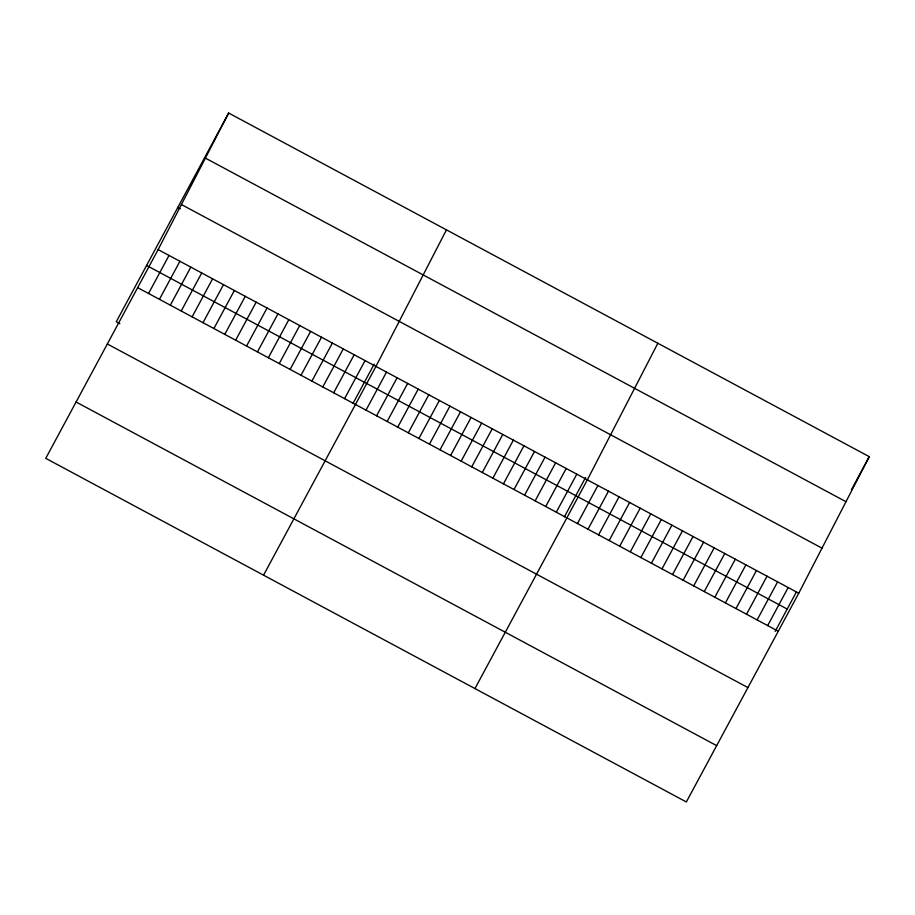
<?xml version="1.0" encoding="UTF-8"?>
<svg xmlns="http://www.w3.org/2000/svg" width="915" height="915" viewBox="0 0 915 915"><rect width="100%" height="100%" fill="white"/><g stroke="black" fill="none" stroke-linecap="round" stroke-linejoin="round"><path stroke-width="1.37" d="M158.146 249.601L228.659 113.037L869.25 456.654L798.749 593.217L686.342 801.963L45.75 458.346L158.146 249.601L798.749 593.217M446.451 229.871L375.951 366.423L263.554 575.169M657.851 343.262L587.35 479.826L474.954 688.572M228.659 113.037L116.251 321.783L119.888 323.727M148.55 293.486L169.035 255.434M159.439 299.319L179.923 261.278M170.339 305.164L190.823 267.123M181.227 311.009L201.712 272.967M192.116 316.853L212.6 278.8M203.004 322.686L223.489 284.645M213.893 328.531L234.377 290.49M224.781 334.375L245.266 296.334M235.67 340.208L256.154 302.167M246.57 346.053L267.054 308.012M257.458 351.898L277.943 313.856M268.347 357.742L288.831 319.69M279.235 363.575L299.72 325.534M290.124 369.42L310.608 331.379M301.012 375.264L321.497 337.223M311.901 381.109L332.385 343.056M322.801 386.942L343.285 348.901M333.689 392.787L354.174 354.746M344.578 398.631L365.062 360.59M353.018 403.412L374.155 364.147M366.034 410.137L386.519 372.096M376.603 415.81L397.087 377.769M387.171 421.483L407.655 383.431M397.75 427.145L418.235 389.104M408.319 432.818L428.803 394.777M418.887 438.491L439.372 400.45M429.455 444.164L449.94 406.111M440.024 449.825L460.508 411.784M450.592 455.498L471.076 417.457M461.16 461.171L481.645 423.119M471.74 466.833L492.224 428.792M482.308 472.506L502.793 434.465M492.876 478.179L513.361 440.138M503.444 483.852L523.929 445.799M514.013 489.514L534.497 451.472M524.581 495.187L545.066 457.145M535.149 500.86L555.634 462.807M545.717 506.521L566.202 468.48M556.297 512.194L576.782 474.153M564.418 516.803L585.554 477.538M577.434 523.529L597.918 485.488M588.002 529.202L608.486 491.161M598.57 534.875L619.055 496.834M609.138 540.548L629.623 502.495M619.707 546.209L640.191 508.168M630.286 551.882L650.771 513.841M640.855 557.555L661.339 519.514M651.423 563.217L671.907 525.176M661.991 568.89L682.476 530.849M672.559 574.563L693.044 536.522M683.128 580.236L703.612 542.183M693.696 585.897L714.18 547.856M704.275 591.57L724.76 553.529M714.844 597.243L735.328 559.202M725.412 602.905L745.897 564.864M735.98 608.578L756.465 570.537M746.549 614.251L767.033 576.21M757.117 619.924L777.601 581.871M767.685 625.586L788.17 587.544M775.177 631.373L796.302 592.142M851.408 489.788L869.25 456.654M205.383 158.101L845.986 501.717M181.41 204.537L822.013 548.154M177.842 207.419L180.255 208.712M146.583 265.453L787.186 609.07M137.662 287.642L778.265 631.259M107.33 343.971L747.932 687.588M76.082 402.005L716.674 745.634"/></g></svg>
